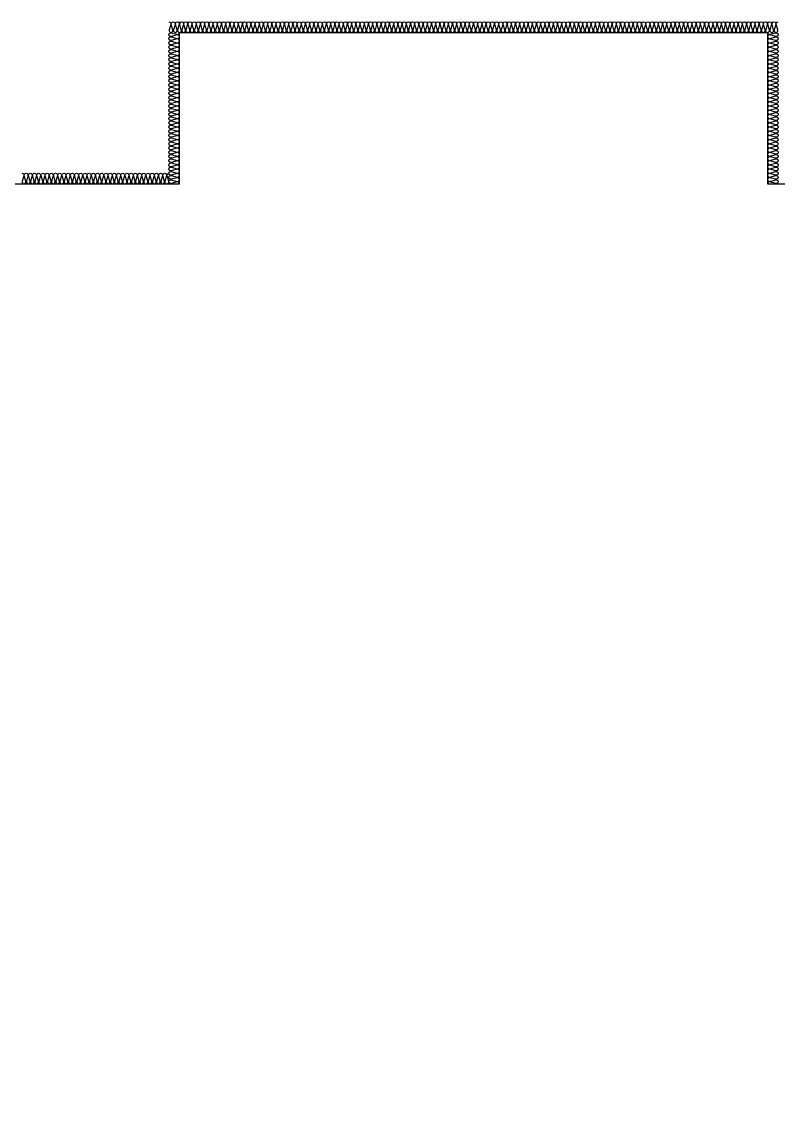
# Model space of a CAD drawing. Header units: millimetres. Extents: x 17311 to 801382, y -242618 to -104888.
# Drawn here: x 327511 to 331111, y -198279 to -193059 of the extents above; entities that cross this region are included whole.
import ezdxf

# ---------------------------------------------------------------- set-up
doc = ezdxf.new("R2010")
doc.units = ezdxf.units.MM
doc.header["$LTSCALE"] = 250
doc.layers.add('ISL', color=251, linetype='Continuous')

msp = doc.modelspace()

# ---------------------------------------------------------------- linework, layer by layer
at = {"layer": 'ISL'}
for points in [[(328210.7, -193059.5, -0.509039), (328219.5, -193071.6), (328211.8, -193097.4, 0.509267), (328220.7, -193109.5, 0.509267), (328229.5, -193097.4), (328221.8, -193071.6, -1.372593), (328239.5, -193071.6), (328231.8, -193097.4, 0.509267), (328240.7, -193109.5, 0.509267), (328249.5, -193097.4), (328241.8, -193071.6, -1.372593), (328259.5, -193071.6), (328251.8, -193097.4, 0.509267), (328260.7, -193109.5, 0.509267), (328269.5, -193097.4), (328261.8, -193071.6, -1.372593), (328279.5, -193071.6), (328271.8, -193097.4, 0.509267), (328280.7, -193109.5, 0.509267), (328289.5, -193097.4), (328281.8, -193071.6, -1.372593), (328299.5, -193071.6), (328291.8, -193097.4, 0.509267), (328300.7, -193109.5, 0.509267), (328309.5, -193097.4), (328301.8, -193071.6, -1.372593), (328319.5, -193071.6), (328311.8, -193097.4, 0.509267), (328320.7, -193109.5, 0.509267), (328329.5, -193097.4), (328321.8, -193071.6, -1.372593), (328339.5, -193071.6), (328331.8, -193097.4, 0.509267), (328340.7, -193109.5, 0.509267), (328349.5, -193097.4), (328341.8, -193071.6, -1.372593), (328359.5, -193071.6), (328351.8, -193097.4, 0.509267), (328360.7, -193109.5, 0.509267), (328369.5, -193097.4), (328361.8, -193071.6, -1.372593), (328379.5, -193071.6), (328371.8, -193097.4, 0.509267), (328380.7, -193109.5, 0.509267), (328389.5, -193097.4), (328381.8, -193071.6, -1.372593), (328399.5, -193071.6), (328391.8, -193097.4, 0.509267), (328400.7, -193109.5, 0.509267), (328409.5, -193097.4), (328401.8, -193071.6, -1.372593), (328419.5, -193071.6), (328411.8, -193097.4, 0.509267), (328420.7, -193109.5, 0.509267), (328429.5, -193097.4), (328421.8, -193071.6, -1.372593), (328439.5, -193071.6), (328431.8, -193097.4, 0.509267), (328440.7, -193109.5, 0.509267), (328449.5, -193097.4), (328441.8, -193071.6, -1.372593), (328459.5, -193071.6), (328451.8, -193097.4, 0.509267), (328460.7, -193109.5, 0.509267), (328469.5, -193097.4), (328461.8, -193071.6, -1.372593), (328479.5, -193071.6), (328471.8, -193097.4, 0.509267), (328480.7, -193109.5, 0.509267), (328489.5, -193097.4), (328481.8, -193071.6, -1.372593), (328499.5, -193071.6), (328491.8, -193097.4, 0.509267), (328500.7, -193109.5, 0.509267), (328509.5, -193097.4), (328501.8, -193071.6, -1.372593), (328519.5, -193071.6), (328511.8, -193097.4, 0.509267), (328520.7, -193109.5, 0.509267), (328529.5, -193097.4), (328521.8, -193071.6, -1.372593), (328539.5, -193071.6), (328531.8, -193097.4, 0.509267), (328540.7, -193109.5, 0.509267), (328549.5, -193097.4), (328541.8, -193071.6, -1.372593), (328559.5, -193071.6), (328551.8, -193097.4, 0.509267), (328560.7, -193109.5, 0.509267), (328569.5, -193097.4), (328561.8, -193071.6, -1.372593), (328579.5, -193071.6), (328571.8, -193097.4, 0.509267), (328580.7, -193109.5, 0.509267), (328589.5, -193097.4), (328581.8, -193071.6, -1.372593), (328599.5, -193071.6), (328591.8, -193097.4, 0.509267), (328600.7, -193109.5, 0.509267), (328609.5, -193097.4), (328601.8, -193071.6, -1.372593), (328619.5, -193071.6), (328611.8, -193097.4, 0.509267), (328620.7, -193109.5, 0.509267), (328629.5, -193097.4), (328621.8, -193071.6, -1.372593), (328639.5, -193071.6), (328631.8, -193097.4, 0.509267), (328640.7, -193109.5, 0.509267), (328649.5, -193097.4), (328641.8, -193071.6, -1.372593), (328659.5, -193071.6), (328651.8, -193097.4, 0.509267), (328660.7, -193109.5, 0.509267), (328669.5, -193097.4), (328661.8, -193071.6, -1.372593), (328679.5, -193071.6), (328671.8, -193097.4, 0.509267), (328680.7, -193109.5, 0.509267), (328689.5, -193097.4), (328681.8, -193071.6, -1.372593), (328699.5, -193071.6), (328691.8, -193097.4, 0.509267), (328700.7, -193109.5, 0.509267), (328709.5, -193097.4), (328701.8, -193071.6, -1.372593), (328719.5, -193071.6), (328711.8, -193097.4, 0.509267), (328720.7, -193109.5, 0.509267), (328729.5, -193097.4), (328721.8, -193071.6, -1.372593), (328739.5, -193071.6), (328731.8, -193097.4, 0.509267), (328740.7, -193109.5, 0.509267), (328749.5, -193097.4), (328741.8, -193071.6, -1.372593), (328759.5, -193071.6), (328751.8, -193097.4, 0.509267), (328760.7, -193109.5, 0.509267), (328769.5, -193097.4), (328761.8, -193071.6, -1.372593), (328779.5, -193071.6), (328771.8, -193097.4, 0.509267), (328780.7, -193109.5, 0.509267), (328789.5, -193097.4), (328781.8, -193071.6, -1.372593), (328799.5, -193071.6), (328791.8, -193097.4, 0.509267), (328800.7, -193109.5, 0.509267), (328809.5, -193097.4), (328801.8, -193071.6, -1.372593), (328819.5, -193071.6), (328811.8, -193097.4, 0.509267), (328820.7, -193109.5, 0.509267), (328829.5, -193097.4), (328821.8, -193071.6, -1.372593), (328839.5, -193071.6), (328831.8, -193097.4, 0.509267), (328840.7, -193109.5, 0.509267), (328849.5, -193097.4), (328841.8, -193071.6, -1.372593), (328859.5, -193071.6), (328851.8, -193097.4, 0.509267), (328860.7, -193109.5, 0.509267), (328869.5, -193097.4), (328861.8, -193071.6, -1.372593), (328879.5, -193071.6), (328871.8, -193097.4, 0.509267), (328880.7, -193109.5, 0.509267), (328889.5, -193097.4), (328881.8, -193071.6, -1.372593), (328899.5, -193071.6), (328891.8, -193097.4, 0.509267), (328900.7, -193109.5, 0.509267), (328909.5, -193097.4), (328901.8, -193071.6, -1.372593), (328919.5, -193071.6), (328911.8, -193097.4, 0.509267), (328920.7, -193109.5, 0.509267), (328929.5, -193097.4), (328921.8, -193071.6, -1.372593), (328939.5, -193071.6), (328931.8, -193097.4, 0.509267), (328940.7, -193109.5, 0.509267), (328949.5, -193097.4), (328941.8, -193071.6, -1.372593), (328959.5, -193071.6), (328951.8, -193097.4, 0.509267), (328960.7, -193109.5, 0.509267), (328969.5, -193097.4), (328961.8, -193071.6, -1.372593), (328979.5, -193071.6), (328971.8, -193097.4, 0.509267), (328980.7, -193109.5, 0.509267), (328989.5, -193097.4), (328981.8, -193071.6, -1.372593), (328999.5, -193071.6), (328991.8, -193097.4, 0.509267), (329000.7, -193109.5, 0.509267), (329009.5, -193097.4), (329001.8, -193071.6, -1.372593), (329019.5, -193071.6), (329011.8, -193097.4, 0.509267), (329020.7, -193109.5, 0.509267), (329029.5, -193097.4), (329021.8, -193071.6, -1.372593), (329039.5, -193071.6), (329031.8, -193097.4, 0.509267), (329040.7, -193109.5, 0.509267), (329049.5, -193097.4), (329041.8, -193071.6, -1.372593), (329059.5, -193071.6), (329051.8, -193097.4, 0.509267), (329060.7, -193109.5, 0.509267), (329069.5, -193097.4), (329061.8, -193071.6, -1.372593), (329079.5, -193071.6), (329071.8, -193097.4, 0.509267), (329080.7, -193109.5, 0.509267), (329089.5, -193097.4), (329081.8, -193071.6, -1.372593), (329099.5, -193071.6), (329091.8, -193097.4, 0.509267), (329100.7, -193109.5, 0.509267), (329109.5, -193097.4), (329101.8, -193071.6, -1.372593), (329119.5, -193071.6), (329111.8, -193097.4, 0.509267), (329120.7, -193109.5, 0.509267), (329129.5, -193097.4), (329121.8, -193071.6, -1.372593), (329139.5, -193071.6), (329131.8, -193097.4, 0.509267), (329140.7, -193109.5, 0.509267), (329149.5, -193097.4), (329141.8, -193071.6, -1.372593), (329159.5, -193071.6), (329151.8, -193097.4, 0.509267), (329160.7, -193109.5, 0.509267), (329169.5, -193097.4), (329161.8, -193071.6, -1.372593), (329179.5, -193071.6), (329171.8, -193097.4, 0.509267), (329180.7, -193109.5, 0.509267), (329189.5, -193097.4), (329181.8, -193071.6, -1.372593), (329199.5, -193071.6), (329191.8, -193097.4, 0.509267), (329200.7, -193109.5, 0.509267), (329209.5, -193097.4), (329201.8, -193071.6, -1.372593), (329219.5, -193071.6), (329211.8, -193097.4, 0.509267), (329220.7, -193109.5, 0.509267), (329229.5, -193097.4), (329221.8, -193071.6, -1.372593), (329239.5, -193071.6), (329231.8, -193097.4, 0.509267), (329240.7, -193109.5, 0.509267), (329249.5, -193097.4), (329241.8, -193071.6, -1.372593), (329259.5, -193071.6), (329251.8, -193097.4, 0.509267), (329260.7, -193109.5, 0.509267), (329269.5, -193097.4), (329261.8, -193071.6, -1.372593), (329279.5, -193071.6), (329271.8, -193097.4, 0.509267), (329280.7, -193109.5, 0.509267), (329289.5, -193097.4), (329281.8, -193071.6, -1.372593), (329299.5, -193071.6), (329291.8, -193097.4, 0.509267), (329300.7, -193109.5, 0.509267), (329309.5, -193097.4), (329301.8, -193071.6, -1.372593), (329319.5, -193071.6), (329311.8, -193097.4, 0.509267), (329320.7, -193109.5, 0.509267), (329329.5, -193097.4), (329321.8, -193071.6, -1.372593), (329339.5, -193071.6), (329331.8, -193097.4, 0.509267), (329340.7, -193109.5, 0.509267), (329349.5, -193097.4), (329341.8, -193071.6, -1.372593), (329359.5, -193071.6), (329351.8, -193097.4, 0.509267), (329360.7, -193109.5, 0.509267), (329369.5, -193097.4), (329361.8, -193071.6, -1.372593), (329379.5, -193071.6), (329371.8, -193097.4, 0.509267), (329380.7, -193109.5, 0.509267), (329389.5, -193097.4), (329381.8, -193071.6, -1.372593), (329399.5, -193071.6), (329391.8, -193097.4, 0.509267), (329400.7, -193109.5, 0.509267), (329409.5, -193097.4), (329401.8, -193071.6, -1.372593), (329419.5, -193071.6), (329411.8, -193097.4, 0.509267), (329420.7, -193109.5, 0.509267), (329429.5, -193097.4), (329421.8, -193071.6, -1.372593), (329439.5, -193071.6), (329431.8, -193097.4, 0.509267), (329440.7, -193109.5, 0.509267), (329449.5, -193097.4), (329441.8, -193071.6, -1.372593), (329459.5, -193071.6), (329451.8, -193097.4, 0.509267), (329460.7, -193109.5, 0.509267), (329469.5, -193097.4), (329461.8, -193071.6, -1.372593), (329479.5, -193071.6), (329471.8, -193097.4, 0.509267), (329480.7, -193109.5, 0.509267), (329489.5, -193097.4), (329481.8, -193071.6, -1.372593), (329499.5, -193071.6), (329491.8, -193097.4, 0.509267), (329500.7, -193109.5, 0.509267), (329509.5, -193097.4), (329501.8, -193071.6, -1.372593), (329519.5, -193071.6), (329511.8, -193097.4, 0.509267), (329520.7, -193109.5, 0.509267), (329529.5, -193097.4), (329521.8, -193071.6, -1.372593), (329539.5, -193071.6), (329531.8, -193097.4, 0.509267), (329540.7, -193109.5, 0.509267), (329549.5, -193097.4), (329541.8, -193071.6, -1.372593), (329559.5, -193071.6), (329551.8, -193097.4, 0.509267), (329560.7, -193109.5, 0.509267), (329569.5, -193097.4), (329561.8, -193071.6, -1.372593), (329579.5, -193071.6), (329571.8, -193097.4, 0.509267), (329580.7, -193109.5, 0.509267), (329589.5, -193097.4), (329581.8, -193071.6, -1.372593), (329599.5, -193071.6), (329591.8, -193097.4, 0.509267), (329600.7, -193109.5, 0.509267), (329609.5, -193097.4), (329601.8, -193071.6, -1.372593), (329619.5, -193071.6), (329611.8, -193097.4, 0.509267), (329620.7, -193109.5, 0.509267), (329629.5, -193097.4), (329621.8, -193071.6, -1.372593), (329639.5, -193071.6), (329631.8, -193097.4, 0.509267), (329640.7, -193109.5, 0.509267), (329649.5, -193097.4), (329641.8, -193071.6, -1.372593), (329659.5, -193071.6), (329651.8, -193097.4, 0.509267), (329660.7, -193109.5, 0.509267), (329669.5, -193097.4), (329661.8, -193071.6, -1.372593), (329679.5, -193071.6), (329671.8, -193097.4, 0.509267), (329680.7, -193109.5, 0.509267), (329689.5, -193097.4), (329681.8, -193071.6, -1.372593), (329699.5, -193071.6), (329691.8, -193097.4, 0.509267), (329700.7, -193109.5, 0.509267), (329709.5, -193097.4), (329701.8, -193071.6, -1.372593), (329719.5, -193071.6), (329711.8, -193097.4, 0.509267), (329720.7, -193109.5, 0.509267), (329729.5, -193097.4), (329721.8, -193071.6, -1.372593), (329739.5, -193071.6), (329731.8, -193097.4, 0.509267), (329740.7, -193109.5, 0.509267), (329749.5, -193097.4), (329741.8, -193071.6, -1.372593), (329759.5, -193071.6), (329751.8, -193097.4, 0.509267), (329760.7, -193109.5, 0.509267), (329769.5, -193097.4), (329761.8, -193071.6, -1.372593), (329779.5, -193071.6), (329771.8, -193097.4, 0.509267), (329780.7, -193109.5, 0.509267), (329789.5, -193097.4), (329781.8, -193071.6, -1.372593), (329799.5, -193071.6), (329791.8, -193097.4, 0.509267), (329800.7, -193109.5, 0.509267), (329809.5, -193097.4), (329801.8, -193071.6, -1.372593), (329819.5, -193071.6), (329811.8, -193097.4, 0.509267), (329820.7, -193109.5, 0.509267), (329829.5, -193097.4), (329821.8, -193071.6, -1.372593), (329839.5, -193071.6), (329831.8, -193097.4, 0.509267), (329840.7, -193109.5, 0.509267), (329849.5, -193097.4), (329841.8, -193071.6, -1.372593), (329859.5, -193071.6), (329851.8, -193097.4, 0.509267), (329860.7, -193109.5, 0.509267), (329869.5, -193097.4), (329861.8, -193071.6, -1.372593), (329879.5, -193071.6), (329871.8, -193097.4, 0.509267), (329880.7, -193109.5, 0.509267), (329889.5, -193097.4), (329881.8, -193071.6, -1.372593), (329899.5, -193071.6), (329891.8, -193097.4, 0.509267), (329900.7, -193109.5, 0.509267), (329909.5, -193097.4), (329901.8, -193071.6, -1.372593), (329919.5, -193071.6), (329911.8, -193097.4, 0.509267), (329920.7, -193109.5, 0.509267), (329929.5, -193097.4), (329921.8, -193071.6, -1.372593), (329939.5, -193071.6), (329931.8, -193097.4, 0.509267), (329940.7, -193109.5, 0.509267), (329949.5, -193097.4), (329941.8, -193071.6, -1.372593), (329959.5, -193071.6), (329951.8, -193097.4, 0.509267), (329960.7, -193109.5, 0.509267), (329969.5, -193097.4), (329961.8, -193071.6, -1.372593), (329979.5, -193071.6), (329971.8, -193097.4, 0.509267), (329980.7, -193109.5, 0.509267), (329989.5, -193097.4), (329981.8, -193071.6, -1.372593), (329999.5, -193071.6), (329991.8, -193097.4, 0.509267), (330000.7, -193109.5, 0.509267), (330009.5, -193097.4), (330001.8, -193071.6, -1.372593), (330019.5, -193071.6), (330011.8, -193097.4, 0.509267), (330020.7, -193109.5, 0.509267), (330029.5, -193097.4), (330021.8, -193071.6, -1.372593), (330039.5, -193071.6), (330031.8, -193097.4, 0.509267), (330040.7, -193109.5, 0.509267), (330049.5, -193097.4), (330041.8, -193071.6, -1.372593), (330059.5, -193071.6), (330051.8, -193097.4, 0.509267), (330060.7, -193109.5, 0.509267), (330069.5, -193097.4), (330061.8, -193071.6, -1.372593), (330079.5, -193071.6), (330071.8, -193097.4, 0.509267), (330080.7, -193109.5, 0.509267), (330089.5, -193097.4), (330081.8, -193071.6, -1.372593), (330099.5, -193071.6), (330091.8, -193097.4, 0.509267), (330100.7, -193109.5, 0.509267), (330109.5, -193097.4), (330101.8, -193071.6, -1.372593), (330119.5, -193071.6), (330111.8, -193097.4, 0.509267), (330120.7, -193109.5, 0.509267), (330129.5, -193097.4), (330121.8, -193071.6, -1.372593), (330139.5, -193071.6), (330131.8, -193097.4, 0.509267), (330140.7, -193109.5, 0.509267), (330149.5, -193097.4), (330141.8, -193071.6, -1.372593), (330159.5, -193071.6), (330151.8, -193097.4, 0.509267), (330160.7, -193109.5, 0.509267), (330169.5, -193097.4), (330161.8, -193071.6, -1.372593), (330179.5, -193071.6), (330171.8, -193097.4, 0.509267), (330180.7, -193109.5, 0.509267), (330189.5, -193097.4), (330181.8, -193071.6, -1.372593), (330199.5, -193071.6), (330191.8, -193097.4, 0.509267), (330200.7, -193109.5, 0.509267), (330209.5, -193097.4), (330201.8, -193071.6, -1.372593), (330219.5, -193071.6), (330211.8, -193097.4, 0.509267), (330220.7, -193109.5, 0.509267), (330229.5, -193097.4), (330221.8, -193071.6, -1.372593), (330239.5, -193071.6), (330231.8, -193097.4, 0.509267), (330240.7, -193109.5, 0.509267), (330249.5, -193097.4), (330241.8, -193071.6, -1.372593), (330259.5, -193071.6), (330251.8, -193097.4, 0.509267), (330260.7, -193109.5, 0.509267), (330269.5, -193097.4), (330261.8, -193071.6, -1.372593), (330279.5, -193071.6), (330271.8, -193097.4, 0.509267), (330280.7, -193109.5, 0.509267), (330289.5, -193097.4), (330281.8, -193071.6, -1.372593), (330299.5, -193071.6), (330291.8, -193097.4, 0.509267), (330300.7, -193109.5, 0.509267), (330309.5, -193097.4), (330301.8, -193071.6, -1.372593), (330319.5, -193071.6), (330311.8, -193097.4, 0.509267), (330320.7, -193109.5, 0.509267), (330329.5, -193097.4), (330321.8, -193071.6, -1.372593), (330339.5, -193071.6), (330331.8, -193097.4, 0.509267), (330340.7, -193109.5, 0.509267), (330349.5, -193097.4), (330341.8, -193071.6, -1.372593), (330359.5, -193071.6), (330351.8, -193097.4, 0.509267), (330360.7, -193109.5, 0.509267), (330369.5, -193097.4), (330361.8, -193071.6, -1.372593), (330379.5, -193071.6), (330371.8, -193097.4, 0.509267), (330380.7, -193109.5, 0.509267), (330389.5, -193097.4), (330381.8, -193071.6, -1.372593), (330399.5, -193071.6), (330391.8, -193097.4, 0.509267), (330400.7, -193109.5, 0.509267), (330409.5, -193097.4), (330401.8, -193071.6, -1.372593), (330419.5, -193071.6), (330411.8, -193097.4, 0.509267), (330420.7, -193109.5, 0.509267), (330429.5, -193097.4), (330421.8, -193071.6, -1.372593), (330439.5, -193071.6), (330431.8, -193097.4, 0.509267), (330440.7, -193109.5, 0.509267), (330449.5, -193097.4), (330441.8, -193071.6, -1.372593), (330459.5, -193071.6), (330451.8, -193097.4, 0.509267), (330460.7, -193109.5, 0.509267), (330469.5, -193097.4), (330461.8, -193071.6, -1.372593), (330479.5, -193071.6), (330471.8, -193097.4, 0.509267), (330480.7, -193109.5, 0.509267), (330489.5, -193097.4), (330481.8, -193071.6, -1.372593), (330499.5, -193071.6), (330491.8, -193097.4, 0.509267), (330500.7, -193109.5, 0.509267), (330509.5, -193097.4), (330501.8, -193071.6, -1.372593), (330519.5, -193071.6), (330511.8, -193097.4, 0.509267), (330520.7, -193109.5, 0.509267), (330529.5, -193097.4), (330521.8, -193071.6, -1.372593), (330539.5, -193071.6), (330531.8, -193097.4, 0.509267), (330540.7, -193109.5, 0.509267), (330549.5, -193097.4), (330541.8, -193071.6, -1.372593), (330559.5, -193071.6), (330551.8, -193097.4, 0.509267), (330560.7, -193109.5, 0.509267), (330569.5, -193097.4), (330561.8, -193071.6, -1.372593), (330579.5, -193071.6), (330571.8, -193097.4, 0.509267), (330580.7, -193109.5, 0.509267), (330589.5, -193097.4), (330581.8, -193071.6, -1.372593), (330599.5, -193071.6), (330591.8, -193097.4, 0.509267), (330600.7, -193109.5, 0.509267), (330609.5, -193097.4), (330601.8, -193071.6, -1.372593), (330619.5, -193071.6), (330611.8, -193097.4, 0.509267), (330620.7, -193109.5, 0.509267), (330629.5, -193097.4), (330621.8, -193071.6, -1.372593), (330639.5, -193071.6), (330631.8, -193097.4, 0.509267), (330640.7, -193109.5, 0.509267), (330649.5, -193097.4), (330641.8, -193071.6, -1.372593), (330659.5, -193071.6), (330651.8, -193097.4, 0.509267), (330660.7, -193109.5, 0.509267), (330669.5, -193097.4), (330661.8, -193071.6, -1.372593), (330679.5, -193071.6), (330671.8, -193097.4, 0.509267), (330680.7, -193109.5, 0.509267), (330689.5, -193097.4), (330681.8, -193071.6, -1.372593), (330699.5, -193071.6), (330691.8, -193097.4, 0.509267), (330700.7, -193109.5, 0.509267), (330709.5, -193097.4), (330701.8, -193071.6, -1.372593), (330719.5, -193071.6), (330711.8, -193097.4, 0.509267), (330720.7, -193109.5, 0.509267), (330729.5, -193097.4), (330721.8, -193071.6, -1.372593), (330739.5, -193071.6), (330731.8, -193097.4, 0.509267), (330740.7, -193109.5, 0.509267), (330749.5, -193097.4), (330741.8, -193071.6, -1.372593), (330759.5, -193071.6), (330751.8, -193097.4, 0.509267), (330760.7, -193109.5, 0.509267), (330769.5, -193097.4), (330761.8, -193071.6, -1.372593), (330779.5, -193071.6), (330771.8, -193097.4, 0.509267), (330780.7, -193109.5, 0.509267), (330789.5, -193097.4), (330781.8, -193071.6, -1.372593), (330799.5, -193071.6), (330791.8, -193097.4, 0.509267), (330800.7, -193109.5, 0.509267), (330809.5, -193097.4), (330801.8, -193071.6, -1.372593), (330819.5, -193071.6), (330811.8, -193097.4, 0.509267), (330820.7, -193109.5, 0.509267), (330829.5, -193097.4), (330821.8, -193071.6, -1.372593), (330839.5, -193071.6), (330831.8, -193097.4, 0.509267), (330840.7, -193109.5, 0.509267), (330849.5, -193097.4), (330841.8, -193071.6, -1.372593), (330859.5, -193071.6), (330851.8, -193097.4, 0.509267), (330860.7, -193109.5, 0.509267), (330869.5, -193097.4), (330861.8, -193071.6, -1.372593), (330879.5, -193071.6), (330871.8, -193097.4, 0.509267), (330880.7, -193109.5, 0.509267), (330889.5, -193097.4), (330881.8, -193071.6, -1.372593), (330899.5, -193071.6), (330891.8, -193097.4, 0.509267), (330900.7, -193109.5, 0.509267), (330909.5, -193097.4), (330901.8, -193071.6, -1.372593), (330919.5, -193071.6), (330911.8, -193097.4, 0.509267), (330920.7, -193109.5, 0.509267), (330929.5, -193097.4), (330921.8, -193071.6, -1.372593), (330939.5, -193071.6), (330931.8, -193097.4, 0.509267), (330940.7, -193109.5, 0.509267), (330949.5, -193097.4), (330941.8, -193071.6, -1.372593), (330959.5, -193071.6), (330951.8, -193097.4, 0.509267), (330960.7, -193109.5, 0.509267), (330969.5, -193097.4), (330961.8, -193071.6, -1.372593), (330979.5, -193071.6), (330971.8, -193097.4, 0.509267), (330980.7, -193109.5, 0.509267), (330989.5, -193097.4), (330981.8, -193071.6, -1.372593), (330999.5, -193071.6), (330991.8, -193097.4, 0.509267), (331000.7, -193109.5, 0.509267), (331009.5, -193097.4), (331001.8, -193071.6, -1.372593), (331019.5, -193071.6), (331011.8, -193097.4, 0.509267), (331020.7, -193109.5, 0.509267), (331029.5, -193097.4), (331021.8, -193071.6, -1.372593), (331039.5, -193071.6), (331031.8, -193097.4, 0.509267), (331040.7, -193109.5, 0.509267), (331049.5, -193097.4), (331041.8, -193071.6, -1.372593), (331059.5, -193071.6), (331051.8, -193097.4, 0.509267), (331060.7, -193109.5, 0.509267), (331069.5, -193097.4), (331061.8, -193071.6, -1.372593), (331079.5, -193071.6), (331071.8, -193097.4, 0.509267), (331080.7, -193109.5, 0.509267), (331089.5, -193097.4), (331081.8, -193071.6, -1.372593), (331099.5, -193071.6), (331091.8, -193097.4, 0.509267), (331100.7, -193109.5, 0.509267), (331109.5, -193097.4), (331101.8, -193071.6, -0.508361), (331110.7, -193059.5, -0.508361)], [(328260.7, -193829.5, 0.509267), (328248.5, -193820.6), (328222.8, -193828.3, -1.372593), (328222.8, -193810.6), (328248.5, -193818.3, 0.509267), (328260.7, -193809.5, 0.509267), (328248.5, -193800.6), (328222.8, -193808.3, -1.372593), (328222.8, -193790.6), (328248.5, -193798.3, 0.509267), (328260.7, -193789.5, 0.509267), (328248.5, -193780.6), (328222.8, -193788.3, -1.372593), (328222.8, -193770.6), (328248.5, -193778.3, 0.509267), (328260.7, -193769.5, 0.509267), (328248.5, -193760.6), (328222.8, -193768.3, -1.372593), (328222.8, -193750.6), (328248.5, -193758.3, 0.509267), (328260.7, -193749.5, 0.509267), (328248.5, -193740.6), (328222.8, -193748.3, -1.372593), (328222.8, -193730.6), (328248.5, -193738.3, 0.509267), (328260.7, -193729.5, 0.509267), (328248.5, -193720.6), (328222.8, -193728.3, -1.372593), (328222.8, -193710.6), (328248.5, -193718.3, 0.509267), (328260.7, -193709.5, 0.509267), (328248.5, -193700.6), (328222.8, -193708.3, -1.372593), (328222.8, -193690.6), (328248.5, -193698.3, 0.509267), (328260.7, -193689.5, 0.509267), (328248.5, -193680.6), (328222.8, -193688.3, -1.372593), (328222.8, -193670.6), (328248.5, -193678.3, 0.509267), (328260.7, -193669.5, 0.509267), (328248.5, -193660.6), (328222.8, -193668.3, -1.372593), (328222.8, -193650.6), (328248.5, -193658.3, 0.509267), (328260.7, -193649.5, 0.509267), (328248.5, -193640.6), (328222.8, -193648.3, -1.372593), (328222.8, -193630.6), (328248.5, -193638.3, 0.509267), (328260.7, -193629.5, 0.509267), (328248.5, -193620.6), (328222.8, -193628.3, -1.372593), (328222.8, -193610.6), (328248.5, -193618.3, 0.509267), (328260.7, -193609.5, 0.509267), (328248.5, -193600.6), (328222.8, -193608.3, -1.372593), (328222.8, -193590.6), (328248.5, -193598.3, 0.509267), (328260.7, -193589.5, 0.509267), (328248.5, -193580.6), (328222.8, -193588.3, -1.372593), (328222.8, -193570.6), (328248.5, -193578.3, 0.509267), (328260.7, -193569.5, 0.509267), (328248.5, -193560.6), (328222.8, -193568.3, -1.372593), (328222.8, -193550.6), (328248.5, -193558.3, 0.509267), (328260.7, -193549.5, 0.509267), (328248.5, -193540.6), (328222.8, -193548.3, -1.372593), (328222.8, -193530.6), (328248.5, -193538.3, 0.509267), (328260.7, -193529.5, 0.509267), (328248.5, -193520.6), (328222.8, -193528.3, -1.372593), (328222.8, -193510.6), (328248.5, -193518.3, 0.509267), (328260.7, -193509.5, 0.509267), (328248.5, -193500.6), (328222.8, -193508.3, -1.372593), (328222.8, -193490.6), (328248.5, -193498.3, 0.509267), (328260.7, -193489.5, 0.509267), (328248.5, -193480.6), (328222.8, -193488.3, -1.372593), (328222.8, -193470.6), (328248.5, -193478.3, 0.509267), (328260.7, -193469.5, 0.509267), (328248.5, -193460.6), (328222.8, -193468.3, -1.372593), (328222.8, -193450.6), (328248.5, -193458.3, 0.509267), (328260.7, -193449.5, 0.509267), (328248.5, -193440.6), (328222.8, -193448.3, -1.372593), (328222.8, -193430.6), (328248.5, -193438.3, 0.509267), (328260.7, -193429.5, 0.509267), (328248.5, -193420.6), (328222.8, -193428.3, -1.372593), (328222.8, -193410.6), (328248.5, -193418.3, 0.509267), (328260.7, -193409.5, 0.509267), (328248.5, -193400.6), (328222.8, -193408.3, -1.372593), (328222.8, -193390.6), (328248.5, -193398.3, 0.509267), (328260.7, -193389.5, 0.509267), (328248.5, -193380.6), (328222.8, -193388.3, -1.372593), (328222.8, -193370.6), (328248.5, -193378.3, 0.509267), (328260.7, -193369.5, 0.509267), (328248.5, -193360.6), (328222.8, -193368.3, -1.372593), (328222.8, -193350.6), (328248.5, -193358.3, 0.509267), (328260.7, -193349.5, 0.509267), (328248.5, -193340.6), (328222.8, -193348.3, -1.372593), (328222.8, -193330.6), (328248.5, -193338.3, 0.509267), (328260.7, -193329.5, 0.509267), (328248.5, -193320.6), (328222.8, -193328.3, -1.372593), (328222.8, -193310.6), (328248.5, -193318.3, 0.509267), (328260.7, -193309.5, 0.509267), (328248.5, -193300.6), (328222.8, -193308.3, -1.372593), (328222.8, -193290.6), (328248.5, -193298.3, 0.509267), (328260.7, -193289.5, 0.509267), (328248.5, -193280.6), (328222.8, -193288.3, -1.372593), (328222.8, -193270.6), (328248.5, -193278.3, 0.509267), (328260.7, -193269.5, 0.509267), (328248.5, -193260.6), (328222.8, -193268.3, -1.372593), (328222.8, -193250.6), (328248.5, -193258.3, 0.509267), (328260.7, -193249.5, 0.509267), (328248.5, -193240.6), (328222.8, -193248.3, -1.372593), (328222.8, -193230.6), (328248.5, -193238.3, 0.509267), (328260.7, -193229.5, 0.509267), (328248.5, -193220.6), (328222.8, -193228.3, -1.372593), (328222.8, -193210.6), (328248.5, -193218.3, 0.509267), (328260.7, -193209.5, 0.509267), (328248.5, -193200.6), (328222.8, -193208.3, -1.372593), (328222.8, -193190.6), (328248.5, -193198.3, 0.509267), (328260.7, -193189.5, 0.509267), (328248.5, -193180.6), (328222.8, -193188.3, -1.372593), (328222.8, -193170.6), (328248.5, -193178.3, 0.509267), (328260.7, -193169.5, 0.509267), (328248.5, -193160.6), (328222.8, -193168.3, -1.372593), (328222.8, -193150.6), (328248.5, -193158.3, 0.509267), (328260.7, -193149.5, 0.509267), (328248.5, -193140.6), (328222.8, -193148.3, -1.372593), (328222.8, -193130.6), (328248.5, -193138.3, 0.509267), (328260.7, -193129.5, 0.509267), (328248.5, -193120.6), (328222.8, -193128.3, -1.372593), (328222.8, -193110.6), (328248.5, -193118.3, 0.509267), (328260.7, -193109.5)], [(331060.7, -193109.5, 0.509267), (331072.8, -193118.3), (331098.5, -193110.7, -1.372593), (331098.5, -193128.3), (331072.8, -193120.7, 0.509267), (331060.7, -193129.5, 0.509267), (331072.8, -193138.3), (331098.5, -193130.7, -1.372593), (331098.5, -193148.3), (331072.8, -193140.7, 0.509267), (331060.7, -193149.5, 0.509267), (331072.8, -193158.3), (331098.5, -193150.7, -1.372593), (331098.5, -193168.3), (331072.8, -193160.7, 0.509267), (331060.7, -193169.5, 0.509267), (331072.8, -193178.3), (331098.5, -193170.7, -1.372593), (331098.5, -193188.3), (331072.8, -193180.7, 0.509267), (331060.7, -193189.5, 0.509267), (331072.8, -193198.3), (331098.5, -193190.7, -1.372593), (331098.5, -193208.3), (331072.8, -193200.7, 0.509267), (331060.7, -193209.5, 0.509267), (331072.8, -193218.3), (331098.5, -193210.7, -1.372593), (331098.5, -193228.3), (331072.8, -193220.7, 0.509267), (331060.7, -193229.5, 0.509267), (331072.8, -193238.3), (331098.5, -193230.7, -1.372593), (331098.5, -193248.3), (331072.8, -193240.7, 0.509267), (331060.7, -193249.5, 0.509267), (331072.8, -193258.3), (331098.5, -193250.7, -1.372593), (331098.5, -193268.3), (331072.8, -193260.7, 0.509267), (331060.7, -193269.5, 0.509267), (331072.8, -193278.3), (331098.5, -193270.7, -1.372593), (331098.5, -193288.3), (331072.8, -193280.7, 0.509267), (331060.7, -193289.5, 0.509267), (331072.8, -193298.3), (331098.5, -193290.7, -1.372593), (331098.5, -193308.3), (331072.8, -193300.7, 0.509267), (331060.7, -193309.5, 0.509267), (331072.8, -193318.3), (331098.5, -193310.7, -1.372593), (331098.5, -193328.3), (331072.8, -193320.7, 0.509267), (331060.7, -193329.5, 0.509267), (331072.8, -193338.3), (331098.5, -193330.7, -1.372593), (331098.5, -193348.3), (331072.8, -193340.7, 0.509267), (331060.7, -193349.5, 0.509267), (331072.8, -193358.3), (331098.5, -193350.7, -1.372593), (331098.5, -193368.3), (331072.8, -193360.7, 0.509267), (331060.7, -193369.5, 0.509267), (331072.8, -193378.3), (331098.5, -193370.7, -1.372593), (331098.5, -193388.3), (331072.8, -193380.7, 0.509267), (331060.7, -193389.5, 0.509267), (331072.8, -193398.3), (331098.5, -193390.7, -1.372593), (331098.5, -193408.3), (331072.8, -193400.7, 0.509267), (331060.7, -193409.5, 0.509267), (331072.8, -193418.3), (331098.5, -193410.7, -1.372593), (331098.5, -193428.3), (331072.8, -193420.7, 0.509267), (331060.7, -193429.5, 0.509267), (331072.8, -193438.3), (331098.5, -193430.7, -1.372593), (331098.5, -193448.3), (331072.8, -193440.7, 0.509267), (331060.7, -193449.5, 0.509267), (331072.8, -193458.3), (331098.5, -193450.7, -1.372593), (331098.5, -193468.3), (331072.8, -193460.7, 0.509267), (331060.7, -193469.5, 0.509267), (331072.8, -193478.3), (331098.5, -193470.7, -1.372593), (331098.5, -193488.3), (331072.8, -193480.7, 0.509267), (331060.7, -193489.5, 0.509267), (331072.8, -193498.3), (331098.5, -193490.7, -1.372593), (331098.5, -193508.3), (331072.8, -193500.7, 0.509267), (331060.7, -193509.5, 0.509267), (331072.8, -193518.3), (331098.5, -193510.7, -1.372593), (331098.5, -193528.3), (331072.8, -193520.7, 0.509267), (331060.7, -193529.5, 0.509267), (331072.8, -193538.3), (331098.5, -193530.7, -1.372593), (331098.5, -193548.3), (331072.8, -193540.7, 0.509267), (331060.7, -193549.5, 0.509267), (331072.8, -193558.3), (331098.5, -193550.7, -1.372593), (331098.5, -193568.3), (331072.8, -193560.7, 0.509267), (331060.7, -193569.5, 0.509267), (331072.8, -193578.3), (331098.5, -193570.7, -1.372593), (331098.5, -193588.3), (331072.8, -193580.7, 0.509267), (331060.7, -193589.5, 0.509267), (331072.8, -193598.3), (331098.5, -193590.7, -1.372593), (331098.5, -193608.3), (331072.8, -193600.7, 0.509267), (331060.7, -193609.5, 0.509267), (331072.8, -193618.3), (331098.5, -193610.7, -1.372593), (331098.5, -193628.3), (331072.8, -193620.7, 0.509267), (331060.7, -193629.5, 0.509267), (331072.8, -193638.3), (331098.5, -193630.7, -1.372593), (331098.5, -193648.3), (331072.8, -193640.7, 0.509267), (331060.7, -193649.5, 0.509267), (331072.8, -193658.3), (331098.5, -193650.7, -1.372593), (331098.5, -193668.3), (331072.8, -193660.7, 0.509267), (331060.7, -193669.5, 0.509267), (331072.8, -193678.3), (331098.5, -193670.7, -1.372593), (331098.5, -193688.3), (331072.8, -193680.7, 0.509267), (331060.7, -193689.5, 0.509267), (331072.8, -193698.3), (331098.5, -193690.7, -1.372593), (331098.5, -193708.3), (331072.8, -193700.7, 0.509267), (331060.7, -193709.5, 0.509267), (331072.8, -193718.3), (331098.5, -193710.7, -1.372593), (331098.5, -193728.3), (331072.8, -193720.7, 0.509267), (331060.7, -193729.5, 0.509267), (331072.8, -193738.3), (331098.5, -193730.7, -1.372593), (331098.5, -193748.3), (331072.8, -193740.7, 0.509267), (331060.7, -193749.5, 0.509267), (331072.8, -193758.3), (331098.5, -193750.7, -1.372593), (331098.5, -193768.3), (331072.8, -193760.7, 0.509267), (331060.7, -193769.5, 0.509267), (331072.8, -193778.3), (331098.5, -193770.7, -1.372593), (331098.5, -193788.3), (331072.8, -193780.7, 0.509267), (331060.7, -193789.5, 0.509267), (331072.8, -193798.3), (331098.5, -193790.7, -1.372593), (331098.5, -193808.3), (331072.8, -193800.7, 0.509267), (331060.7, -193809.5, 0.509267), (331072.8, -193818.3), (331098.5, -193810.7, -1.372593), (331098.5, -193828.3), (331072.8, -193820.7, 0.509267), (331060.7, -193829.5)], [(327510.7, -193779.5, -0.509267), (327519.5, -193791.6), (327511.8, -193817.4, 1.372593), (327529.5, -193817.4), (327521.8, -193791.6, -0.509267), (327530.7, -193779.5, -0.509267), (327539.5, -193791.6), (327531.8, -193817.4, 1.372593), (327549.5, -193817.4), (327541.8, -193791.6, -0.509267), (327550.7, -193779.5, -0.509267), (327559.5, -193791.6), (327551.8, -193817.4, 1.372593), (327569.5, -193817.4), (327561.8, -193791.6, -0.509267), (327570.7, -193779.5, -0.509267), (327579.5, -193791.6), (327571.8, -193817.4, 1.372593), (327589.5, -193817.4), (327581.8, -193791.6, -0.509267), (327590.7, -193779.5, -0.509267), (327599.5, -193791.6), (327591.8, -193817.4, 1.372593), (327609.5, -193817.4), (327601.8, -193791.6, -0.509267), (327610.7, -193779.5, -0.509267), (327619.5, -193791.6), (327611.8, -193817.4, 1.372593), (327629.5, -193817.4), (327621.8, -193791.6, -0.509267), (327630.7, -193779.5, -0.509267), (327639.5, -193791.6), (327631.8, -193817.4, 1.372593), (327649.5, -193817.4), (327641.8, -193791.6, -0.509267), (327650.7, -193779.5, -0.509267), (327659.5, -193791.6), (327651.8, -193817.4, 1.372593), (327669.5, -193817.4), (327661.8, -193791.6, -0.509267), (327670.7, -193779.5, -0.509267), (327679.5, -193791.6), (327671.8, -193817.4, 1.372593), (327689.5, -193817.4), (327681.8, -193791.6, -0.509267), (327690.7, -193779.5, -0.509267), (327699.5, -193791.6), (327691.8, -193817.4, 1.372593), (327709.5, -193817.4), (327701.8, -193791.6, -0.509267), (327710.7, -193779.5, -0.509267), (327719.5, -193791.6), (327711.8, -193817.4, 1.372593), (327729.5, -193817.4), (327721.8, -193791.6, -0.509267), (327730.7, -193779.5, -0.509267), (327739.5, -193791.6), (327731.8, -193817.4, 1.372593), (327749.5, -193817.4), (327741.8, -193791.6, -0.509267), (327750.7, -193779.5, -0.509267), (327759.5, -193791.6), (327751.8, -193817.4, 1.372593), (327769.5, -193817.4), (327761.8, -193791.6, -0.509267), (327770.7, -193779.5, -0.509267), (327779.5, -193791.6), (327771.8, -193817.4, 1.372593), (327789.5, -193817.4), (327781.8, -193791.6, -0.509267), (327790.7, -193779.5, -0.509267), (327799.5, -193791.6), (327791.8, -193817.4, 1.372593), (327809.5, -193817.4), (327801.8, -193791.6, -0.509267), (327810.7, -193779.5, -0.509267), (327819.5, -193791.6), (327811.8, -193817.4, 1.372593), (327829.5, -193817.4), (327821.8, -193791.6, -0.509267), (327830.7, -193779.5, -0.509267), (327839.5, -193791.6), (327831.8, -193817.4, 1.372593), (327849.5, -193817.4), (327841.8, -193791.6, -0.509267), (327850.7, -193779.5, -0.509267), (327859.5, -193791.6), (327851.8, -193817.4, 1.372593), (327869.5, -193817.4), (327861.8, -193791.6, -0.509267), (327870.7, -193779.5, -0.509267), (327879.5, -193791.6), (327871.8, -193817.4, 1.372593), (327889.5, -193817.4), (327881.8, -193791.6, -0.509267), (327890.7, -193779.5, -0.509267), (327899.5, -193791.6), (327891.8, -193817.4, 1.372593), (327909.5, -193817.4), (327901.8, -193791.6, -0.509267), (327910.7, -193779.5, -0.509267), (327919.5, -193791.6), (327911.8, -193817.4, 1.372593), (327929.5, -193817.4), (327921.8, -193791.6, -0.509267), (327930.7, -193779.5, -0.509267), (327939.5, -193791.6), (327931.8, -193817.4, 1.372593), (327949.5, -193817.4), (327941.8, -193791.6, -0.509267), (327950.7, -193779.5, -0.509267), (327959.5, -193791.6), (327951.8, -193817.4, 1.372593), (327969.5, -193817.4), (327961.8, -193791.6, -0.509267), (327970.7, -193779.5, -0.509267), (327979.5, -193791.6), (327971.8, -193817.4, 1.372593), (327989.5, -193817.4), (327981.8, -193791.6, -0.509267), (327990.7, -193779.5, -0.509267), (327999.5, -193791.6), (327991.8, -193817.4, 1.372593), (328009.5, -193817.4), (328001.8, -193791.6, -0.509267), (328010.7, -193779.5, -0.509267), (328019.5, -193791.6), (328011.8, -193817.4, 1.372593), (328029.5, -193817.4), (328021.8, -193791.6, -0.509267), (328030.7, -193779.5, -0.509267), (328039.5, -193791.6), (328031.8, -193817.4, 1.372593), (328049.5, -193817.4), (328041.8, -193791.6, -0.509267), (328050.7, -193779.5, -0.509267), (328059.5, -193791.6), (328051.8, -193817.4, 1.372593), (328069.5, -193817.4), (328061.8, -193791.6, -0.509267), (328070.7, -193779.5, -0.509267), (328079.5, -193791.6), (328071.8, -193817.4, 1.372593), (328089.5, -193817.4), (328081.8, -193791.6, -0.509267), (328090.7, -193779.5, -0.509267), (328099.5, -193791.6), (328091.8, -193817.4, 1.372593), (328109.5, -193817.4), (328101.8, -193791.6, -0.509267), (328110.7, -193779.5, -0.509267), (328119.5, -193791.6), (328111.8, -193817.4, 1.372593), (328129.5, -193817.4), (328121.8, -193791.6, -0.509267), (328130.7, -193779.5, -0.509267), (328139.5, -193791.6), (328131.8, -193817.4, 1.372593), (328149.5, -193817.4), (328141.8, -193791.6, -0.509267), (328150.7, -193779.5, -0.509267), (328159.5, -193791.6), (328151.8, -193817.4, 1.372593), (328169.5, -193817.4), (328161.8, -193791.6, -0.509267), (328170.7, -193779.5, -0.509267), (328179.5, -193791.6), (328171.8, -193817.4, 1.372593), (328189.5, -193817.4), (328181.8, -193791.6, -0.509267), (328190.7, -193779.5, -0.509267), (328199.5, -193791.6), (328191.8, -193817.4, 1.372593), (328209.5, -193817.4), (328201.8, -193791.6, -0.509267), (328210.7, -193779.5)]]:
    msp.add_lwpolyline(points, format="xyb", dxfattribs=at)
msp.add_lwpolyline([(327460.7, -193829.5), (328260.7, -193829.5), (328260.7, -193109.5), (331060.7, -193109.5), (331060.7, -193829.5), (331860.7, -193829.5), (331860.7, -193109.5), (334660.7, -193109.5), (334660.7, -193829.5), (335460.7, -193829.5), (335460.7, -193109.5), (338260.7, -193109.5), (338260.7, -193829.5), (339060.7, -193829.5), (339060.7, -193109.5), (341860.7, -193109.5), (341860.7, -193829.5), (342660.7, -193829.5), (342660.7, -193109.5), (345460.7, -193109.5), (345460.7, -193829.5), (345710.7, -193829.5), (345710.7, -198279.5), (345760.7, -198279.5)], dxfattribs=at)

doc.saveas('drawing.dxf')
